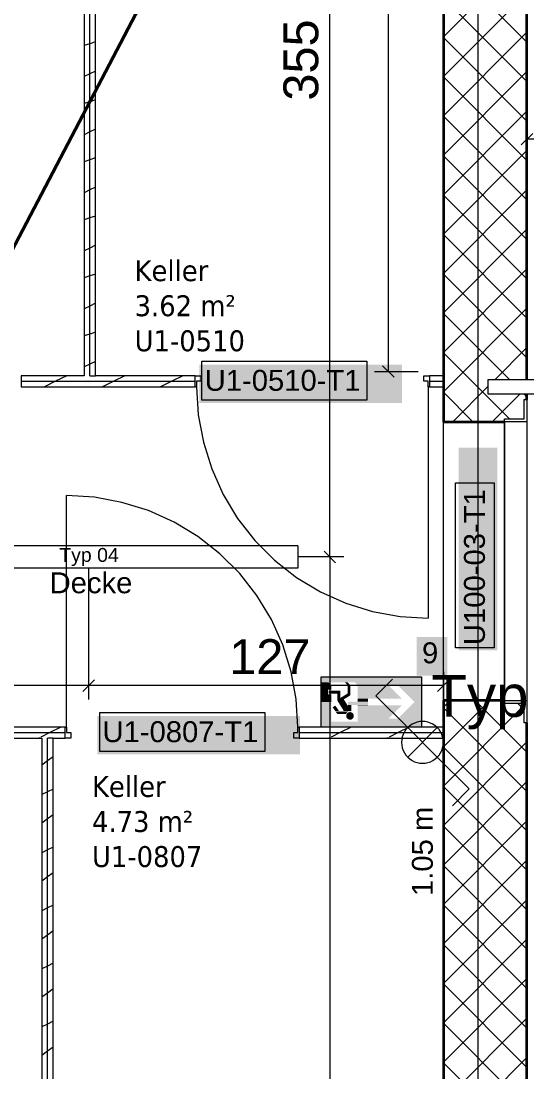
# Model space of a CAD drawing. Extents: x -1132 to 613, y -179 to 712.
# Drawn here: x -652.8 to -616.5, y 447.5 to 522.9 of the extents above; entities that cross this region are included whole.
import ezdxf
from ezdxf.lldxf.tags import DXFTag

# ---------------------------------------------------------------- set-up
doc = ezdxf.new("R2010")
doc.units = 0
doc.layers.get('0').update_dxf_attribs({"lineweight": 13})
for name, color, linetype, lineweight in [('A-____-NOTE-TEXT', 7, 'Continuous', 9), ('A-AREA-____-IDEN', 7, 'Continuous', 5), ('A-DOOR-____-IDEN', 7, 'Continuous', 5), ('A-DOOR-____-OTLN', 7, 'Continuous', 9), ('A-DOOR-FRAM-MCUT', 7, 'Continuous', 9), ('A-DOOR-FRAM-OTLN', 7, 'Continuous', 9), ('A-DOOR-OPNG-OTLN', 7, 'Continuous', 9), ('A-WALL-____-MCUT', 7, 'Continuous', 35), ('A-WALL-____-PATT', 7, 'Continuous', 35), ('A-WALL-FNSH-MCUT', 7, 'Continuous', 35), ('I-WALL-____-OTLN', 7, 'Continuous', 9), ('S-GRID-____-OTLN', 7, 'Continuous', 5)]:
    doc.layers.add(name, color=color, linetype=linetype, lineweight=lineweight)
for name, color, linetype, lineweight, true_color in [('EL01_VVV_Mass', 7, 'Continuous', 13, 0xb2b200), ('EL01_WAN_Leuchten', 7, 'Continuous', 13, 0x0080ff), ('EL01_WAN_Leuchtentyp', 7, 'Continuous', 13, 0x0099ff), ('EL01_WAN_Licht', 7, 'Continuous', 13, 0x0080ff), ('EL01_WAN_Notbeleuchtungen', 7, 'Continuous', 13, 0x009900), ('EL01_WAN_Notbeleuchtungentyp', 7, 'Continuous', 13, 0x009900), ('X_Geometrie', 3, 'Continuous', 50, 0x00ff00)]:
    doc.layers.add(name, color=color, linetype=linetype, lineweight=lineweight, true_color=true_color)
doc.styles.get("Standard").update_dxf_attribs({"font": 'arial.ttf'})
tags = doc.linetypes.add('_Rasterlinie_', pattern=[0.375, 0.2, -0.05, 0.075, -0.05]).pattern_tags.tags
tags[10:11] = [DXFTag(74, 4), DXFTag(75, 0), DXFTag(340, '0'), DXFTag(46, 1.0), DXFTag(50, 0.0), DXFTag(44, 0.0), DXFTag(45, 0.0)]
tags[8:9] = [DXFTag(74, 4), DXFTag(75, 0), DXFTag(340, '0'), DXFTag(46, 1.0), DXFTag(50, 0.0), DXFTag(44, 0.0), DXFTag(45, 0.0)]
tags[6:7] = [DXFTag(74, 4), DXFTag(75, 0), DXFTag(340, '0'), DXFTag(46, 1.0), DXFTag(50, 0.0), DXFTag(44, 0.0), DXFTag(45, 0.0)]
tags[4:5] = [DXFTag(74, 4), DXFTag(75, 0), DXFTag(340, '0'), DXFTag(46, 1.0), DXFTag(50, 0.0), DXFTag(44, 0.0), DXFTag(45, 0.0)]

# ---------------------------------------------------------------- blocks, each defined once
blk = doc.blocks.new('Referenz-A0UNPDE96I', base_point=(-1115.886, -117.372))
at = {"layer": 'A-____-NOTE-TEXT', "color": 7, "linetype": 'Continuous', "lineweight": 5, "ltscale": 0.13, "true_color": 0xffffff}
for points in [[(-624.419, 475.971), (-622.226, 475.971), (-624.419, 478.727)], [(-622.226, 475.971), (-624.419, 478.727), (-622.226, 478.727)]]:
    blk.add_solid(points, dxfattribs=at)
at = {"layer": 'A-DOOR-____-IDEN', "color": 0, "linetype": 'Continuous', "ltscale": 0.13}
for p, q in [((-639.836, 498.515), (-627.996, 498.515)), ((-639.836, 495.735), (-639.836, 498.515)), ((-627.996, 498.515), (-627.996, 495.735)), ((-627.996, 495.735), (-639.836, 495.735)), ((-621.651, 477.957), (-621.651, 489.797)), ((-621.651, 489.797), (-618.871, 489.797)), ((-618.871, 489.797), (-618.871, 477.957)), ((-618.871, 477.957), (-621.651, 477.957)), ((-647.169, 473.315), (-635.329, 473.315)), ((-647.169, 470.535), (-647.169, 473.315)), ((-635.329, 473.315), (-635.329, 470.535)), ((-635.329, 470.535), (-647.169, 470.535))]:
    blk.add_line(p, q, dxfattribs=at)
at = {"layer": 'A-DOOR-____-IDEN', "color": 7, "linetype": 'Continuous', "ltscale": 0.13, "true_color": 0xffffff}
for points in [[(-640.011, 495.512), (-625.472, 495.512), (-640.011, 498.271)], [(-625.472, 495.512), (-640.011, 498.271), (-625.472, 498.271)], [(-621.408, 477.782), (-618.649, 477.782), (-621.408, 492.321)], [(-618.649, 477.782), (-621.408, 492.321), (-618.649, 492.321)], [(-647.344, 470.312), (-632.805, 470.312), (-647.344, 473.071)], [(-632.805, 470.312), (-647.344, 473.071), (-632.805, 473.071)]]:
    blk.add_solid(points, dxfattribs=at)
at = {"layer": 'A-DOOR-____-OTLN', "color": 0, "linetype": 'Continuous', "ltscale": 0.13}
for p, q in [((-619.315, 497.175), (-619.315, 496.175)), ((-613.815, 497.175), (-619.315, 497.175)), ((-619.315, 496.175), (-613.815, 496.175))]:
    blk.add_line(p, q, dxfattribs=at)
at = {"layer": 'A-DOOR-FRAM-MCUT', "color": 0, "linetype": 'Continuous', "ltscale": 0.13}
for p, q in [((-640.315, 497.478), (-639.915, 497.478)), ((-640.315, 496.678), (-640.315, 497.478)), ((-640.215, 497.078), (-640.215, 496.678)), ((-639.915, 497.078), (-640.215, 497.078)), ((-639.915, 497.478), (-639.915, 497.078)), ((-623.915, 497.478), (-623.515, 497.478)), ((-623.915, 497.078), (-623.915, 497.478)), ((-623.615, 497.078), (-623.915, 497.078)), ((-623.615, 496.678), (-623.615, 497.078)), ((-623.515, 497.478), (-623.515, 496.678)), ((-640.215, 496.678), (-640.315, 496.678)), ((-623.515, 496.678), (-623.615, 496.678)), ((-616.715, 494.378), (-616.715, 495.778)), ((-616.715, 495.778), (-616.515, 495.778)), ((-616.515, 495.778), (-616.515, 494.178)), ((-618.115, 494.378), (-616.715, 494.378)), ((-618.115, 494.178), (-618.115, 494.378)), ((-616.515, 494.178), (-618.115, 494.178)), ((-618.115, 474.178), (-616.515, 474.178)), ((-618.115, 473.978), (-618.115, 474.178)), ((-616.515, 474.178), (-616.515, 473.978)), ((-616.715, 473.978), (-618.115, 473.978)), ((-616.715, 472.578), (-616.715, 473.978)), ((-616.515, 473.978), (-616.515, 472.578)), ((-649.648, 471.478), (-649.648, 472.278)), ((-649.648, 472.278), (-649.548, 472.278)), ((-649.548, 472.278), (-649.548, 471.878)), ((-632.948, 471.878), (-632.948, 472.278)), ((-632.948, 472.278), (-632.848, 472.278)), ((-632.848, 472.278), (-632.848, 471.478)), ((-616.515, 472.578), (-616.715, 472.578)), ((-649.248, 471.478), (-649.648, 471.478)), ((-649.548, 471.878), (-649.248, 471.878)), ((-649.248, 471.878), (-649.248, 471.478)), ((-633.248, 471.878), (-632.948, 471.878)), ((-633.248, 471.478), (-633.248, 471.878)), ((-632.848, 471.478), (-633.248, 471.478))]:
    blk.add_line(p, q, dxfattribs=at)
at = {"layer": 'A-DOOR-FRAM-OTLN', "color": 0, "linetype": 'Continuous', "ltscale": 0.13}
for p, q in [((-618.115, 477.278), (-618.115, 494.178)), ((-616.515, 494.178), (-616.515, 477.278)), ((-618.115, 474.178), (-618.115, 477.278)), ((-616.515, 477.278), (-616.515, 474.178))]:
    blk.add_line(p, q, dxfattribs=at)
at = {"layer": 'A-DOOR-OPNG-OTLN', "color": 0, "linetype": 'Continuous', "ltscale": 0.13}
for p, q in [((-640.215, 496.678), (-640.094, 494.677)), ((-623.615, 496.678), (-623.615, 480.078)), ((-640.094, 494.677), (-639.732, 492.706)), ((-639.732, 492.706), (-639.136, 490.792)), ((-639.136, 490.792), (-638.313, 488.964)), ((-649.548, 472.278), (-649.548, 488.878)), ((-647.547, 488.757), (-649.548, 488.878)), ((-645.575, 488.396), (-647.547, 488.757)), ((-638.313, 488.964), (-637.276, 487.248)), ((-643.662, 487.8), (-645.575, 488.396)), ((-641.834, 486.977), (-643.662, 487.8)), ((-640.118, 485.94), (-641.834, 486.977)), ((-637.276, 487.248), (-636.04, 485.67)), ((-638.54, 484.704), (-640.118, 485.94)), ((-636.04, 485.67), (-634.622, 484.253)), ((-637.123, 483.286), (-638.54, 484.704)), ((-634.622, 484.253), (-633.045, 483.017)), ((-635.886, 481.708), (-637.123, 483.286)), ((-633.045, 483.017), (-631.329, 481.98)), ((-634.849, 479.993), (-635.886, 481.708)), ((-631.329, 481.98), (-629.501, 481.157)), ((-629.501, 481.157), (-627.587, 480.561)), ((-627.587, 480.561), (-625.616, 480.199)), ((-625.616, 480.199), (-623.615, 480.078)), ((-634.027, 478.165), (-634.849, 479.993)), ((-633.43, 476.251), (-634.027, 478.165)), ((-633.069, 474.279), (-633.43, 476.251)), ((-632.948, 472.278), (-633.069, 474.279))]:
    blk.add_line(p, q, dxfattribs=at)
at = {"layer": 'A-WALL-____-MCUT', "color": 0, "linetype": 'Continuous', "lineweight": 9, "ltscale": 0.13}
for p, q in [((-647.875, 497.478), (-647.875, 555.478)), ((-652.815, 497.078), (-640.315, 497.078)), ((-647.875, 497.478), (-647.475, 497.478)), ((-623.515, 497.078), (-622.515, 497.078)), ((-661.481, 471.878), (-649.648, 471.878)), ((-650.915, 403.876), (-650.915, 471.478)), ((-650.515, 471.478), (-650.915, 471.478)), ((-632.848, 471.878), (-622.515, 471.878))]:
    blk.add_line(p, q, dxfattribs=at)
at = {"layer": 'A-WALL-____-MCUT', "color": 0, "linetype": 'Continuous', "ltscale": 0.35}
for p, q in [((-622.515, 555.478), (-622.515, 494.178)), ((-616.515, 497.175), (-616.515, 537.478)), ((-616.515, 495.778), (-616.515, 496.175)), ((-622.515, 494.178), (-618.115, 494.178)), ((-622.515, 474.178), (-622.515, 403.876)), ((-618.115, 474.178), (-622.515, 474.178)), ((-616.515, 339.876), (-616.515, 472.578))]:
    blk.add_line(p, q, dxfattribs=at)
at = {"layer": 'A-WALL-____-PATT', "color": 0, "linetype": 'Continuous', "lineweight": 9, "ltscale": 0.13}
for p, q in [((-622.515, 521.777), (-616.515, 527.777)), ((-616.515, 521.4), (-622.515, 527.4)), ((-622.515, 518.948), (-616.515, 524.948)), ((-616.515, 518.571), (-622.515, 524.571)), ((-622.515, 516.12), (-616.515, 522.12)), ((-616.515, 515.743), (-622.515, 521.743)), ((-647.875, 521.291), (-648.275, 521.158)), ((-647.475, 521.424), (-647.875, 521.291)), ((-647.875, 519.131), (-648.275, 518.931)), ((-647.475, 519.331), (-647.875, 519.131)), ((-622.515, 513.292), (-616.515, 519.292)), ((-616.515, 512.915), (-622.515, 518.915)), ((-647.875, 517.126), (-648.275, 516.993)), ((-647.475, 517.26), (-647.875, 517.126)), ((-622.515, 510.463), (-616.515, 516.463)), ((-616.515, 510.086), (-622.515, 516.086)), ((-647.875, 514.966), (-648.275, 514.766)), ((-647.475, 515.166), (-647.875, 514.966)), ((-622.515, 507.635), (-616.515, 513.635)), ((-647.875, 512.962), (-648.275, 512.828)), ((-647.475, 513.095), (-647.875, 512.962)), ((-616.515, 507.258), (-622.515, 513.258)), ((-647.875, 510.801), (-648.275, 510.601)), ((-647.475, 511.001), (-647.875, 510.801)), ((-622.515, 504.806), (-616.515, 510.806)), ((-616.515, 504.429), (-622.515, 510.429)), ((-647.475, 508.93), (-647.875, 508.797)), ((-647.875, 508.797), (-648.275, 508.664)), ((-622.515, 501.978), (-616.515, 507.978)), ((-616.515, 501.601), (-622.515, 507.601)), ((-647.875, 506.636), (-648.275, 506.436)), ((-647.475, 506.836), (-647.875, 506.636)), ((-622.515, 499.149), (-616.515, 505.149)), ((-647.875, 504.632), (-648.275, 504.499)), ((-647.475, 504.766), (-647.875, 504.632)), ((-616.515, 498.772), (-622.515, 504.772)), ((-647.875, 502.472), (-648.275, 502.272)), ((-647.475, 502.672), (-647.875, 502.472)), ((-622.515, 496.321), (-616.515, 502.321)), ((-617.745, 497.175), (-622.515, 501.944)), ((-647.475, 500.601), (-647.875, 500.467)), ((-647.875, 500.467), (-648.275, 500.334)), ((-617.777, 494.378), (-622.515, 499.116)), ((-618.832, 497.175), (-616.515, 499.493)), ((-647.875, 498.307), (-648.275, 498.107)), ((-647.475, 498.507), (-647.875, 498.307)), ((-650.331, 497.078), (-651.131, 496.678)), ((-649.531, 497.478), (-650.331, 497.078)), ((-646.167, 497.078), (-646.967, 496.678)), ((-645.367, 497.478), (-646.167, 497.078)), ((-642.002, 497.078), (-642.802, 496.678)), ((-641.202, 497.478), (-642.002, 497.078)), ((-620.406, 494.178), (-622.515, 496.287)), ((-621.829, 494.178), (-619.315, 496.693)), ((-619.001, 494.178), (-617.004, 496.175)), ((-616.515, 495.944), (-616.745, 496.175)), ((-622.515, 473.694), (-622.23, 473.978)), ((-622.515, 470.865), (-619.402, 473.978)), ((-622.515, 468.037), (-616.715, 473.837)), ((-616.515, 467.66), (-622.515, 473.66)), ((-616.515, 470.488), (-620.005, 473.978)), ((-616.715, 473.517), (-617.176, 473.978)), ((-649.953, 472.278), (-650.753, 471.878)), ((-629.128, 472.278), (-629.928, 471.878)), ((-624.963, 472.278), (-625.763, 471.878)), ((-651.439, 471.515), (-651.548, 471.478)), ((-650.753, 471.878), (-651.381, 471.564)), ((-630.614, 471.515), (-630.724, 471.478)), ((-629.928, 471.878), (-630.557, 471.564)), ((-626.448, 471.515), (-626.56, 471.478)), ((-625.763, 471.878), (-626.392, 471.564)), ((-622.515, 465.208), (-616.515, 471.208)), ((-616.515, 464.831), (-622.515, 470.831)), ((-650.915, 469.854), (-651.315, 469.554)), ((-650.515, 470.154), (-650.915, 469.854)), ((-622.515, 462.38), (-616.515, 468.38)), ((-650.915, 467.632), (-651.315, 467.432)), ((-650.515, 467.832), (-650.915, 467.632)), ((-616.515, 462.003), (-622.515, 468.003)), ((-650.515, 465.989), (-650.915, 465.689)), ((-650.915, 465.689), (-651.315, 465.389)), ((-622.515, 459.551), (-616.515, 465.551)), ((-616.515, 459.174), (-622.515, 465.174)), ((-650.515, 463.667), (-650.915, 463.467)), ((-650.915, 463.467), (-651.315, 463.267)), ((-622.515, 456.723), (-616.515, 462.723)), ((-616.515, 456.346), (-622.515, 462.346)), ((-650.915, 461.524), (-651.315, 461.224)), ((-650.515, 461.824), (-650.915, 461.524)), ((-622.515, 453.895), (-616.515, 459.895)), ((-650.915, 459.303), (-651.315, 459.103)), ((-650.515, 459.503), (-650.915, 459.303)), ((-616.515, 453.518), (-622.515, 459.518)), ((-650.515, 457.659), (-650.915, 457.359)), ((-650.915, 457.359), (-651.315, 457.059)), ((-622.515, 451.066), (-616.515, 457.066)), ((-616.515, 450.689), (-622.515, 456.689)), ((-650.515, 455.338), (-650.915, 455.138)), ((-650.915, 455.138), (-651.315, 454.938)), ((-622.515, 448.238), (-616.515, 454.238)), ((-616.515, 447.861), (-622.515, 453.861)), ((-650.915, 453.194), (-651.315, 452.894)), ((-650.515, 453.494), (-650.915, 453.194)), ((-650.915, 450.973), (-651.315, 450.773)), ((-650.515, 451.173), (-650.915, 450.973)), ((-622.515, 445.409), (-616.515, 451.409)), ((-616.515, 445.032), (-622.515, 451.032)), ((-650.515, 449.329), (-650.915, 449.029)), ((-650.915, 449.029), (-651.315, 448.729)), ((-622.515, 442.581), (-616.515, 448.581)), ((-616.515, 442.204), (-622.515, 448.204))]:
    blk.add_line(p, q, dxfattribs=at)
at = {"layer": 'A-WALL-FNSH-MCUT', "color": 0, "linetype": 'Continuous', "lineweight": 9, "ltscale": 0.13}
for p, q in [((-648.275, 555.478), (-648.275, 497.478)), ((-647.475, 497.478), (-647.475, 555.478)), ((-648.275, 497.478), (-652.815, 497.478)), ((-652.815, 497.478), (-652.815, 496.678)), ((-640.315, 497.478), (-647.475, 497.478)), ((-640.315, 496.678), (-640.315, 497.478)), ((-622.515, 497.478), (-623.515, 497.478)), ((-623.515, 497.478), (-623.515, 496.678)), ((-652.815, 496.678), (-640.315, 496.678)), ((-623.515, 496.678), (-622.515, 496.678)), ((-649.648, 472.278), (-661.481, 472.278)), ((-649.648, 471.478), (-649.648, 472.278)), ((-622.515, 472.278), (-632.848, 472.278)), ((-632.848, 472.278), (-632.848, 471.478)), ((-661.481, 471.478), (-651.315, 471.478)), ((-651.315, 471.478), (-651.315, 403.876)), ((-650.515, 471.478), (-649.648, 471.478)), ((-650.515, 403.876), (-650.515, 471.478)), ((-632.848, 471.478), (-622.515, 471.478))]:
    blk.add_line(p, q, dxfattribs=at)
at = {"layer": 'I-WALL-____-OTLN', "color": 0, "linetype": 'Continuous', "ltscale": 0.13}
for p, q in [((-622.515, 474.178), (-622.515, 494.178)), ((-618.115, 494.178), (-618.115, 474.178))]:
    blk.add_line(p, q, dxfattribs=at)
at = {"layer": 'S-GRID-____-OTLN', "color": 0, "linetype": '_Rasterlinie_', "ltscale": 0.13}
blk.add_line((-620.015, -113.603), (-620.015, 631.478), dxfattribs=at)
at = {"layer": 'X_Geometrie', "color": 0, "linetype": 'Continuous', "ltscale": 0.5}
blk.add_line((-631.348, 548.692), (-706.838, 404.575), dxfattribs=at)
at = {"layer": 'A-____-NOTE-TEXT', "color": 0, "linetype": 'Continuous', "lineweight": 5, "ltscale": 0.13, "insert": (-624.044, 478.352), "char_height": 1.5, "attachment_point": 1}
blk.add_mtext('{\\fArial;9}', dxfattribs=at)
at = {"layer": 'A-AREA-____-IDEN', "color": 0, "linetype": 'Continuous', "ltscale": 0.13, "char_height": 1.5, "attachment_point": 1}
for s, insert in [('{\\W0.9;\\fVerdana;Keller}', (-644.665, 505.762)), ('{\\W0.9;\\fVerdana;3.62 m²}', (-644.665, 503.248)), ('{\\W0.9;\\fVerdana;U1-0510}', (-644.665, 500.735)), ('{\\W0.9;\\fVerdana;Keller}', (-647.721, 468.766)), ('{\\W0.9;\\fVerdana;4.73 m²}', (-647.721, 466.253)), ('{\\W0.9;\\fVerdana;U1-0807}', (-647.721, 463.739))]:
    blk.add_mtext(s, dxfattribs=dict(at, insert=insert))
at = {"layer": 'A-DOOR-____-IDEN', "color": 0, "linetype": 'Continuous', "ltscale": 0.13, "char_height": 1.5, "attachment_point": 1}
for s, insert in [('{\\fArial;U1-0510-T1}', (-639.636, 497.896)), ('{\\fArial;U1-0807-T1}', (-646.969, 472.696))]:
    blk.add_mtext(s, dxfattribs=dict(at, insert=insert))
at = {"layer": 'A-DOOR-____-IDEN', "color": 0, "linetype": 'Continuous', "ltscale": 0.13, "insert": (-621.033, 478.157), "char_height": 1.5, "attachment_point": 1, "rotation": 90}
blk.add_mtext('{\\fArial;U100-03-T1}', dxfattribs=at)
blk = doc.blocks.new('Maß-A0UNPEE56I', base_point=(-633.988, 484.065))
at = {"color": 0, "lineweight": -2}
for p, q in [((-631.068, 555.892), (-630.241, 555.065)), ((-631.654, 555.478), (-622.513, 555.478)), ((-630.654, 484.478), (-630.654, 555.478)), ((-631.068, 484.892), (-630.241, 484.065)), ((-629.654, 484.478), (-632.955, 484.478))]:
    blk.add_line(p, q, dxfattribs=at)
at = {"color": 0, "lineweight": -2, "insert": (-633.988, 517.209), "char_height": 2.5, "attachment_point": 1, "rotation": 90}
blk.add_mtext('{\\fArial;355}', dxfattribs=at)
blk = doc.blocks.new('Maß-A0UNPEFH6I', base_point=(-629.788, 497.365))
at = {"color": 0, "lineweight": -2}
for p, q in [((-626.868, 555.892), (-626.041, 555.065)), ((-627.454, 555.478), (-622.513, 555.478)), ((-626.454, 497.778), (-626.454, 555.478)), ((-627.454, 497.778), (-624.313, 497.778)), ((-626.868, 498.192), (-626.041, 497.365))]:
    blk.add_line(p, q, dxfattribs=at)
at = {"color": 0, "lineweight": -2, "insert": (-629.788, 523.844), "char_height": 2.5, "attachment_point": 1, "rotation": 90}
blk.add_mtext('{\\fArial;289}', dxfattribs=at)
blk = doc.blocks.new('RZL-Wand_ Links-A0UNPEHD6I', base_point=(-631.281, 472.278))
at = {"color": 0, "lineweight": -2}
for p, q in [((-631.281, 472.278), (-631.281, 475.878)), ((-631.281, 475.878), (-624.081, 475.878)), ((-624.081, 475.878), (-624.081, 472.278)), ((-624.081, 472.278), (-631.281, 472.278))]:
    blk.add_line(p, q, dxfattribs=at)
for points in [[(-631.281, 475.492), (-627.681, 475.492), (-631.281, 475.878)], [(-627.681, 475.492), (-631.281, 475.878), (-627.681, 475.878)], [(-627.681, 475.267), (-624.081, 475.267), (-627.681, 475.878)], [(-624.081, 475.267), (-627.681, 475.878), (-624.081, 475.878)], [(-631.281, 475.29), (-630.559, 475.29), (-631.281, 475.492)], [(-630.559, 475.29), (-631.281, 475.492), (-630.761, 475.492)], [(-631.281, 474.955), (-630.559, 474.955), (-631.281, 475.29)], [(-630.559, 474.955), (-631.281, 475.29), (-630.559, 475.29)], [(-631.281, 474.616), (-630.798, 474.616), (-631.281, 474.955)], [(-630.798, 474.616), (-631.281, 474.955), (-630.798, 474.955)], [(-629.382, 475.29), (-629.184, 475.29), (-629.585, 475.492)], [(-629.184, 475.29), (-629.585, 475.492), (-629.387, 475.492)], [(-629.382, 474.684), (-629.184, 474.684), (-629.382, 475.229)], [(-629.184, 474.684), (-629.382, 475.229), (-629.184, 475.229)], [(-628.667, 475.29), (-627.681, 475.29), (-628.869, 475.492)], [(-627.681, 475.29), (-628.869, 475.492), (-627.681, 475.492)], [(-628.667, 474.318), (-627.681, 474.318), (-628.667, 475.29)], [(-627.681, 474.318), (-628.667, 475.29), (-627.681, 475.29)], [(-627.681, 474.318), (-625.5, 474.318), (-627.681, 475.267)], [(-625.5, 474.318), (-627.681, 475.267), (-626.449, 475.267)], [(-624.581, 474.078), (-624.081, 474.078), (-625.771, 475.267)], [(-624.081, 474.078), (-625.771, 475.267), (-624.081, 475.267)], [(-631.281, 474.078), (-630.559, 474.078), (-631.281, 474.616)], [(-630.559, 474.078), (-631.281, 474.616), (-630.559, 474.616)], [(-630.735, 474.679), (-629.913, 474.679), (-630.735, 474.892)], [(-629.913, 474.679), (-630.735, 474.892), (-629.913, 474.892)], [(-630.115, 474.36), (-629.913, 474.36), (-630.115, 474.679)], [(-629.913, 474.36), (-630.115, 474.679), (-629.913, 474.679)], [(-630.115, 474.267), (-629.657, 474.267), (-630.115, 474.36)], [(-629.657, 474.267), (-630.115, 474.36), (-629.506, 474.36)], [(-630.115, 474.175), (-629.6, 474.175), (-630.115, 474.267)], [(-629.6, 474.175), (-630.115, 474.267), (-629.657, 474.267)], [(-629.866, 473.769), (-629.347, 473.769), (-630.115, 474.175)], [(-629.347, 473.769), (-630.115, 474.175), (-629.6, 474.175)], [(-629.913, 474.36), (-629.506, 474.36), (-629.589, 474.558)], [(-629.589, 474.558), (-629.184, 474.558), (-629.382, 474.684)], [(-629.506, 474.36), (-629.589, 474.558), (-629.184, 474.558)], [(-629.184, 474.558), (-629.382, 474.684), (-629.184, 474.684)], [(-628.667, 474.09), (-627.921, 474.09), (-628.667, 474.318)], [(-627.921, 474.09), (-628.667, 474.318), (-627.921, 474.318)], [(-631.281, 472.657), (-630.559, 472.657), (-631.281, 474.078)], [(-630.559, 472.657), (-631.281, 474.078), (-630.559, 474.078)], [(-630.453, 473.69), (-630.178, 473.69), (-630.266, 473.818)], [(-630.269, 473.424), (-629.994, 473.424), (-630.453, 473.69)], [(-629.994, 473.424), (-630.453, 473.69), (-630.178, 473.69)], [(-630.246, 473.392), (-629.12, 473.392), (-630.269, 473.424)], [(-629.12, 473.392), (-630.269, 473.424), (-629.12, 473.424)], [(-630.245, 473.39), (-629.318, 473.39), (-630.246, 473.392)], [(-629.318, 473.39), (-630.246, 473.392), (-629.12, 473.392)], [(-630.233, 473.372), (-629.363, 473.372), (-630.245, 473.39)], [(-629.363, 473.372), (-630.245, 473.39), (-629.318, 473.39)], [(-629.653, 473.424), (-629.12, 473.424), (-629.866, 473.769)], [(-629.12, 473.424), (-629.866, 473.769), (-629.12, 473.769)], [(-629.347, 473.86), (-627.921, 473.86), (-629.347, 474.09)], [(-627.921, 473.86), (-629.347, 474.09), (-627.921, 474.09)], [(-629.347, 473.769), (-629.12, 473.769), (-629.347, 473.86)], [(-629.12, 473.769), (-629.347, 473.86), (-629.12, 473.86)], [(-628.667, 473.838), (-627.921, 473.838), (-628.667, 473.86)], [(-627.921, 473.838), (-628.667, 473.86), (-627.921, 473.86)], [(-628.667, 472.657), (-627.681, 472.657), (-628.667, 473.838)], [(-627.681, 472.657), (-628.667, 473.838), (-627.681, 473.838)], [(-627.681, 472.889), (-626.449, 472.889), (-627.681, 473.838)], [(-626.449, 472.889), (-627.681, 473.838), (-625.5, 473.838)], [(-625.771, 472.889), (-624.081, 472.889), (-624.581, 474.078)], [(-624.081, 472.889), (-624.581, 474.078), (-624.081, 474.078)], [(-631.281, 472.278), (-627.681, 472.278), (-631.281, 472.657)], [(-627.681, 472.278), (-631.281, 472.657), (-627.681, 472.657)], [(-630.206, 473.333), (-629.423, 473.333), (-630.233, 473.372)], [(-629.423, 473.333), (-630.233, 473.372), (-629.363, 473.372)], [(-630.172, 473.285), (-629.465, 473.285), (-630.206, 473.333)], [(-629.465, 473.285), (-630.206, 473.333), (-629.423, 473.333)], [(-630.122, 473.212), (-629.504, 473.212), (-630.172, 473.285)], [(-629.504, 473.212), (-630.172, 473.285), (-629.465, 473.285)], [(-628.937, 473.079), (-629.484, 473.079), (-628.946, 473.15)], [(-629.484, 473.079), (-628.946, 473.15), (-629.474, 473.15)], [(-629.474, 473.009), (-628.937, 473.079), (-629.484, 473.079)], [(-628.946, 473.15), (-629.474, 473.15), (-628.973, 473.216)], [(-629.474, 473.15), (-628.973, 473.216), (-629.447, 473.216)], [(-628.946, 473.009), (-629.474, 473.009), (-628.937, 473.079)], [(-629.447, 472.943), (-628.946, 473.009), (-629.474, 473.009)], [(-628.973, 473.216), (-629.447, 473.216), (-629.017, 473.273)], [(-629.447, 473.216), (-629.017, 473.273), (-629.404, 473.273)], [(-628.973, 472.943), (-629.447, 472.943), (-628.946, 473.009)], [(-629.404, 472.886), (-628.973, 472.943), (-629.447, 472.943)], [(-629.017, 473.273), (-629.404, 473.273), (-629.074, 473.316)], [(-629.404, 473.273), (-629.074, 473.316), (-629.347, 473.316)], [(-629.017, 472.886), (-629.404, 472.886), (-628.973, 472.943)], [(-629.347, 472.843), (-629.017, 472.886), (-629.404, 472.886)], [(-629.074, 473.316), (-629.347, 473.316), (-629.14, 473.344)], [(-629.347, 473.316), (-629.14, 473.344), (-629.281, 473.344)], [(-629.074, 472.843), (-629.347, 472.843), (-629.017, 472.886)], [(-629.281, 472.815), (-629.074, 472.843), (-629.347, 472.843)], [(-629.14, 473.344), (-629.281, 473.344), (-629.21, 473.353)], [(-629.14, 472.815), (-629.281, 472.815), (-629.074, 472.843)], [(-629.21, 472.806), (-629.14, 472.815), (-629.281, 472.815)], [(-627.681, 472.278), (-624.081, 472.278), (-627.681, 472.889)], [(-624.081, 472.278), (-627.681, 472.889), (-624.081, 472.889)]]:
    blk.add_solid(points, dxfattribs=at)
blk = doc.blocks.new('Bemerkung 1-A0UNPEHF6I', base_point=(-623.385, 473.013))
at = {"color": 0, "lineweight": -2, "insert": (-623.385, 476.013), "char_height": 3, "attachment_point": 1}
blk.add_mtext('{\\fArial;Typ ZN2}', dxfattribs=at)
blk = doc.blocks.new('Maß-A0UNPENN6I', base_point=(-699.308, 474.247))
at = {"color": 0, "lineweight": -2}
for p, q in [((-698.895, 474.247), (-698.895, 483.678)), ((-647.955, 474.247), (-647.955, 483.678)), ((-699.308, 474.833), (-698.481, 475.661)), ((-648.369, 474.833), (-647.541, 475.661)), ((-647.955, 475.247), (-698.895, 475.247))]:
    blk.add_line(p, q, dxfattribs=at)
at = {"color": 0, "lineweight": -2, "insert": (-676.219, 478.58), "char_height": 2.5, "attachment_point": 1}
blk.add_mtext('{\\fArial;255}', dxfattribs=at)
blk = doc.blocks.new('LED-Langfeldleuchte 37W-A0UNPESN6I', base_point=(-662.955, 483.678))
at = {"color": 0, "lineweight": -2}
for p, q in [((-632.955, 485.278), (-662.955, 485.278)), ((-662.955, 485.278), (-662.955, 483.678)), ((-632.955, 485.278), (-632.955, 483.678)), ((-632.955, 483.678), (-662.955, 483.678))]:
    blk.add_line(p, q, dxfattribs=at)
blk = doc.blocks.new('Bemerkung 1-A0UNPESP6I', base_point=(-650.072, 484.123))
at = {"color": 0, "lineweight": -2, "insert": (-650.072, 485.123), "char_height": 1, "attachment_point": 1}
blk.add_mtext('{\\fArial;Typ 04}', dxfattribs=at)
blk = doc.blocks.new('Absolute Höhe-A0UNPESR6I', base_point=(-650.763, 481.875))
at = {"color": 0, "lineweight": -2, "insert": (-650.763, 483.375), "char_height": 1.5, "attachment_point": 1}
blk.add_mtext('{\\fArial;Decke}', dxfattribs=at)
blk = doc.blocks.new('Maß-A0UNPFB56I', base_point=(-633.988, 403.463))
at = {"color": 0, "lineweight": -2}
for p, q in [((-630.241, 484.065), (-631.068, 484.892)), ((-629.654, 484.478), (-632.955, 484.478)), ((-630.654, 484.478), (-630.654, 403.876))]:
    blk.add_line(p, q, dxfattribs=at)
blk = doc.blocks.new('Maß-A0UNPFOR6I', base_point=(-616.926, 497.175))
at = {"color": 0, "lineweight": -2}
for p, q in [((-616.926, 514.033), (-616.099, 514.861)), ((-616.513, 515.447), (-616.513, 497.175)), ((-586.513, 514.033), (-585.686, 514.861)), ((-586.1, 515.447), (-586.1, 507.742)), ((-586.1, 514.447), (-616.513, 514.447))]:
    blk.add_line(p, q, dxfattribs=at)
at = {"color": 0, "lineweight": -2, "insert": (-603.935, 517.78), "char_height": 2.5, "attachment_point": 1}
blk.add_mtext('{\\fArial;152}', dxfattribs=at)
blk = doc.blocks.new('Maß-A0UNPFX76I', base_point=(-648.369, 473.378))
at = {"color": 0, "lineweight": -2}
for p, q in [((-647.955, 474.247), (-647.955, 483.678)), ((-648.369, 474.833), (-647.541, 475.661)), ((-622.926, 474.833), (-622.099, 475.661)), ((-622.513, 476.247), (-622.513, 473.378)), ((-622.513, 475.247), (-647.955, 475.247))]:
    blk.add_line(p, q, dxfattribs=at)
at = {"color": 0, "lineweight": -2, "insert": (-637.875, 478.58), "char_height": 2.5, "attachment_point": 1}
blk.add_mtext('{\\fArial;127}', dxfattribs=at)
blk = doc.blocks.new('Schalter_ Schema 3_ UP_ KL-A0UNPG356I', base_point=(-627.355, 466.639))
at = {"color": 0, "lineweight": -2}
for p, q in [((-627.355, 474.521), (-626.159, 475.717)), ((-625.073, 472.239), (-627.355, 474.521)), ((-624.208, 472.665), (-624.401, 472.627)), ((-624.013, 472.678), (-624.208, 472.665)), ((-623.817, 472.665), (-624.013, 472.678)), ((-623.624, 472.627), (-623.817, 472.665)), ((-625.312, 471.928), (-625.398, 471.752)), ((-625.203, 472.091), (-625.312, 471.928)), ((-625.073, 472.239), (-625.203, 472.091)), ((-624.926, 472.368), (-625.073, 472.239)), ((-622.952, 470.118), (-625.073, 472.239)), ((-625.073, 470.118), (-622.952, 472.239)), ((-624.763, 472.477), (-624.926, 472.368)), ((-624.587, 472.564), (-624.763, 472.477)), ((-624.401, 472.627), (-624.587, 472.564)), ((-623.439, 472.564), (-623.624, 472.627)), ((-623.263, 472.477), (-623.439, 472.564)), ((-623.1, 472.368), (-623.263, 472.477)), ((-622.952, 472.239), (-623.1, 472.368)), ((-622.823, 472.091), (-622.952, 472.239)), ((-622.714, 471.928), (-622.823, 472.091)), ((-622.627, 471.752), (-622.714, 471.928)), ((-625.5, 471.374), (-625.513, 471.178)), ((-625.513, 471.178), (-625.5, 470.982)), ((-625.462, 471.566), (-625.5, 471.374)), ((-625.398, 471.752), (-625.462, 471.566)), ((-622.564, 471.566), (-622.627, 471.752)), ((-622.525, 471.374), (-622.564, 471.566)), ((-622.513, 471.178), (-622.525, 471.374)), ((-622.525, 470.982), (-622.513, 471.178)), ((-625.5, 470.982), (-625.462, 470.79)), ((-625.462, 470.79), (-625.398, 470.604)), ((-625.398, 470.604), (-625.312, 470.428)), ((-625.312, 470.428), (-625.203, 470.265)), ((-622.823, 470.265), (-622.714, 470.428)), ((-622.714, 470.428), (-622.627, 470.604)), ((-622.627, 470.604), (-622.564, 470.79)), ((-622.564, 470.79), (-622.525, 470.982)), ((-625.203, 470.265), (-625.073, 470.118)), ((-625.073, 470.118), (-624.926, 469.988)), ((-624.926, 469.988), (-624.763, 469.879)), ((-624.763, 469.879), (-624.587, 469.792)), ((-624.587, 469.792), (-624.401, 469.729)), ((-624.401, 469.729), (-624.208, 469.691)), ((-624.208, 469.691), (-624.013, 469.678)), ((-624.013, 469.678), (-623.817, 469.691)), ((-623.817, 469.691), (-623.624, 469.729)), ((-623.624, 469.729), (-623.439, 469.792)), ((-623.439, 469.792), (-623.263, 469.879)), ((-623.263, 469.879), (-623.1, 469.988)), ((-623.1, 469.988), (-622.952, 470.118)), ((-622.952, 470.118), (-622.823, 470.265)), ((-622.952, 470.118), (-620.67, 467.836)), ((-620.67, 467.836), (-621.866, 466.639))]:
    blk.add_line(p, q, dxfattribs=at)
blk = doc.blocks.new('Absolute Höhe-A0UNPG376I', base_point=(-624.77, 460.158))
at = {"color": 0, "lineweight": -2, "insert": (-624.77, 460.158), "char_height": 1.5, "attachment_point": 1, "rotation": 90}
blk.add_mtext('{\\fArial;1.05 m}', dxfattribs=at)

msp = doc.modelspace()

# ---------------------------------------------------------------- block references
at = {"color": 9, "lineweight": 25, "ltscale": 0.25, "true_color": 0xc0c0c0}
msp.add_blockref('Referenz-A0UNPDE96I', (-1115.886, -117.372), dxfattribs=at)
at = {"layer": 'EL01_VVV_Mass', "linetype": 'Continuous', "ltscale": 0.13}
for name, p in [('Maß-A0UNPEE56I', (-633.988, 484.065)), ('Maß-A0UNPEFH6I', (-629.788, 497.365)), ('Maß-A0UNPFOR6I', (-616.926, 497.175)), ('Maß-A0UNPFB56I', (-633.988, 403.463)), ('Maß-A0UNPENN6I', (-699.308, 474.247)), ('Maß-A0UNPFX76I', (-648.369, 473.378))]:
    msp.add_blockref(name, p, dxfattribs=at)
at = {"layer": 'EL01_WAN_Leuchten', "ltscale": 0.13}
for name, p in [('LED-Langfeldleuchte 37W-A0UNPESN6I', (-662.955, 483.678)), ('Absolute Höhe-A0UNPESR6I', (-650.763, 481.875))]:
    msp.add_blockref(name, p, dxfattribs=at)
at = {"layer": 'EL01_WAN_Leuchtentyp', "ltscale": 0.13}
msp.add_blockref('Bemerkung 1-A0UNPESP6I', (-650.072, 484.123), dxfattribs=at)
at = {"layer": 'EL01_WAN_Licht', "linetype": 'Continuous', "ltscale": 0.13}
for name, p in [('Schalter_ Schema 3_ UP_ KL-A0UNPG356I', (-627.355, 466.639)), ('Absolute Höhe-A0UNPG376I', (-624.77, 460.158))]:
    msp.add_blockref(name, p, dxfattribs=at)
at = {"layer": 'EL01_WAN_Notbeleuchtungen', "linetype": 'Continuous', "ltscale": 0.13}
msp.add_blockref('RZL-Wand_ Links-A0UNPEHD6I', (-631.281, 472.278), dxfattribs=at)
at = {"layer": 'EL01_WAN_Notbeleuchtungentyp', "linetype": 'Continuous', "ltscale": 0.13}
msp.add_blockref('Bemerkung 1-A0UNPEHF6I', (-623.385, 473.013), dxfattribs=at)

doc.saveas('drawing.dxf')
